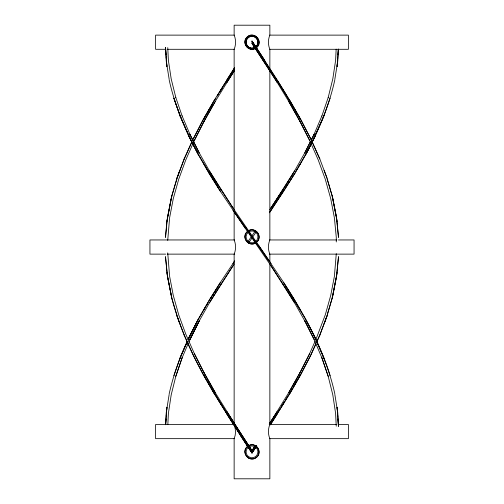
<?xml version="1.0" encoding="UTF-8"?>
<svg xmlns="http://www.w3.org/2000/svg" width="504" height="504" viewBox="0 0 504 504"><rect width="100%" height="100%" fill="white"/><g stroke="black" fill="none" stroke-linecap="round" stroke-linejoin="round"><path stroke-width="0.76" d="M336.275 253.669L334.391 276.299L330.706 295.514L325.319 314.748L316.039 339.135M336.275 241.964L336.275 237.283L334.429 218.068L330.706 198.563L325.225 179.059L318.188 159.825L309.588 140.314M167.845 424.614L168.399 413.324L171.209 394.783L175.827 376.242L182.146 357.701L175.726 376.513M336.155 49.165L335.607 60.455L332.791 78.996L328.18 97.537M165.602 424.507L166.232 412.732L169.111 394.783M338.398 49.272L337.768 61.047L334.883 78.996M165.602 424.727L166.887 407.232L166.673 410.376M338.398 49.052L337.113 66.547L337.327 63.403M165.703 424.507L166.081 419.007M166.295 415.869L166.566 411.944M337.434 61.835L337.705 57.91M337.919 54.772L338.297 49.272M165.501 237.579L167.435 217.482L171.259 197.977L176.879 178.466L184.275 158.691M319.725 335.387L327.121 315.611L332.741 296.1L336.565 276.595L338.493 256.498M165.501 236.993L166.887 221.432L171.108 199.313M327.342 314.294L332.174 298.248L336.565 276.009L338.493 257.084M166.887 221.432L171.826 195.829L176.879 179.059M332.174 298.248L337.113 272.645M171.259 198.563L171.826 195.829M169.111 394.191C173.067 376.179 179.273 358.697 187.148 342.033M334.883 79.588C330.8 98.381 324.116 116.537 315.901 133.9M321.854 116.078L328.28 97.266M173.855 375.65L180.426 356.838L187.255 341.151M330.151 98.129L323.574 116.941L315.504 135.482L311.989 142.349M179.846 170.226L176.879 178.466L184.187 158.962L191.822 141.964M324.154 323.851L327.121 315.611L319.813 335.116L316.909 341.567M182.051 357.972L188.118 343.709M188.723 342.285L199.212 320.891L189.806 339.664L199.105 321.124L209.576 302.583M314.061 134.347L321.949 115.807M187.879 339.721L197.99 319.757M194.412 140.314L185.812 159.825L178.775 179.059L173.294 198.563L169.609 217.778L167.725 240.408M309.582 353.764L315.12 341.221M179.846 358.565L187.148 342.103M188.414 339.242L196.825 322.661M312.272 141.593L324.154 115.214M184.187 158.962L191.822 142.04M192.452 140.572L203.2 119.675M188.414 339.161L197.921 320.027L208.259 302.135M313.362 139.551L315.586 134.618M316.663 342.084L319.813 335.116M311 354.621L315.945 343.715L310.918 354.898L300.8 374.403M304.788 152.888L310.71 141.07M311.315 139.841L314.194 134.114L311.441 139.608M310.407 141.668L304.895 152.655L294.424 171.196M204.309 120.809L194.292 140.547L204.208 121.042L215.189 101.537L234.36 70.503M299.691 373.269L309.708 353.531L299.792 373.036L288.811 392.54L269.224 424.223M188.628 338.064L198.103 319.523L208.776 300.983L220.418 282.442M311.207 143.854L306.01 154.022L311.283 143.722M311.9 142.493L315.372 135.715L311.863 142.582M311.157 143.955L305.897 154.255L295.224 172.796L283.582 191.337M311.006 144.138L306.079 153.752L295.741 171.643M312.064 142.078L315.586 135.211M193.202 138.947L203.307 119.435L214.49 99.931M310.798 355.131L300.699 374.642L289.504 394.147M306.079 153.159L311.176 143.634M204.076 121.225L215.189 101.537M288.811 392.54L299.924 372.853M203.44 119.259L214.597 99.748L234.543 67.889M300.567 374.819L289.403 394.33L270.257 424.935M217.684 95.319L218.421 94.053M285.579 400.025L286.316 398.759M287.053 397.492L287.79 396.22M203.786 119.02L212.474 104.196M215.239 99.483L216.027 98.135M217.211 96.113L218.396 94.09M285.604 399.987L288.761 394.594M289.554 393.246L290.342 391.904M291.526 389.882L292.314 388.534M293.108 387.185L300.214 375.058M219.196 92.761L226.435 80.93M277.565 413.148L284.804 401.316M203.786 309.897L205.815 306.608M206.627 305.292L207.843 303.32M210.678 298.714L211.901 296.743M212.707 295.426L213.52 294.109M214.736 292.137L215.951 290.165M216.764 288.849L217.98 286.877M221.004 284.042L209.462 302.765L233.069 265.684M282.996 189.737L294.538 171.013L270.932 208.095L283.185 189.441L269.747 209.866M286.02 186.902L287.236 184.93M288.049 183.613L289.264 181.642M290.48 179.67L291.293 178.353M292.099 177.036L293.322 175.064M296.157 170.459L297.373 168.487M298.185 167.171L300.214 163.882M208.895 300.8L220.506 282.259L234.631 261.047M295.105 172.979L271.183 210.061M233.837 69.772L234.656 68.468M222.548 87.507L219.208 92.761L220.916 90.109M223.801 85.541L225.055 83.57M228.81 77.66L229.641 76.35M278.945 410.508L280.199 408.536M281.452 406.571L284.791 401.316L283.084 403.969M234.303 70.617L226.844 82.322L234.328 70.547M269.672 423.53L277.156 411.755L269.697 423.461M226.668 80.13L234.599 67.775M221.76 88.792L222.611 87.469M278.838 410.577L279.688 409.254M281.389 406.608L282.24 405.285M270.654 424.349L277.332 413.948M204.309 373.269L194.292 353.531L204.208 373.036L215.189 392.54L239.318 431.38L226.844 411.755L252 450.734L254.967 446.223L252 450.734L252 453.001L226.668 413.948M252 450.771L239.28 431.266L252 450.771L254.98 446.21M256.693 445.813L252 452.964L239.236 433.49L252 452.964L256.681 445.851M252 452.964L256.681 445.826M220.821 284.338L234.253 263.913M283.399 191.633L269.369 212.732M232.942 263.567L234.688 261.015M269.312 212.77L271.058 210.212M247.804 241.832L251.338 236.716M252.221 235.437L254.867 231.601M249.133 242.178L251.779 238.342M252.662 237.063L256.196 231.947M257.015 47.218C263.731 41.038 253.166 30.479 246.985 37.201C240.849 42.771 249.329 53.052 255.963 48.082M246.985 231.878C240.849 237.453 249.329 247.729 255.963 242.764M257.015 241.901C263.151 236.326 254.671 226.05 248.037 231.015M246.985 446.859C240.849 452.428 249.329 462.704 255.963 457.739C263.031 453.461 256.738 441.781 249.272 445.328M255.282 47.174C260.801 43.949 256.857 34.826 250.816 36.376C244.264 37.359 244.799 47.798 251.401 48.132M254.287 47.704L252.599 48.132M234.297 35.123L155.61 35.123L155.61 49.297L165.841 49.297M269.703 35.123L348.39 35.123L348.39 49.297L269.703 49.297M167.41 49.297L234.297 49.297M234.631 239.954L149.94 239.954L149.94 254.129L165.64 254.129M269.369 239.954L336.811 239.954M338.379 239.954L354.06 239.954L354.06 254.129L269.275 254.129M167.215 254.129L234.725 254.129M233.509 424.481L155.61 424.481L155.61 438.656L234.297 438.656M269.703 424.481L336.59 424.481M338.159 424.481L348.39 424.481L348.39 438.656L269.703 438.656M235.072 212.556L268.928 261.223M258.42 245.064L283.494 282.259L295.105 300.8M245.58 228.715L220.506 191.52L208.895 172.979M271.058 263.567L233.006 207.982M232.942 210.212L270.994 265.797M245.517 227.323L258.483 246.456M220.815 189.441L233.069 208.095L209.462 171.013L221.004 189.737M283.179 284.338L270.932 265.684L294.538 302.765L282.996 284.042M239.154 433.339L214.597 394.33L203.433 374.819M300.214 119.02L285.207 93.416L264.928 61.425M203.786 375.058L218.793 400.661L239.072 432.652M268.928 67.813L289.636 101.027M264.682 62.698L277.156 82.322L252 43.306L252 41.076L277.408 80.243L289.403 99.748L300.56 119.259M214.364 393.051L235.072 426.264M283.582 282.442C302.457 311.655 319.75 342.298 330.145 375.65M220.418 191.337L208.776 172.796L198.103 154.255L188.628 135.715M285.207 285.56L306.079 320.027L315.586 338.568L306.079 320.62M197.921 153.159L188.414 135.211L197.921 153.752L218.793 188.219M277.565 80.93L285.207 93.416M218.793 400.661L226.435 413.148M277.074 82.209L288.811 101.537L299.792 121.042L309.708 140.547L299.691 120.809M295.369 301.487L300.214 309.897M203.786 163.882L208.631 172.292M289.51 99.931L300.693 119.435L310.798 138.947M214.496 394.147L203.301 374.642L193.202 355.131M288.811 101.537L299.924 121.225M294.424 302.583L304.895 321.124M209.576 171.196L199.105 152.655L189.806 134.114L199.212 152.888M204.076 372.853L215.189 392.54M300.8 119.675L310.924 139.18L319.813 158.962L311 139.457M203.2 374.403C190.084 350.23 178.737 324.935 171.826 298.248L167.435 276.595L165.507 257.084M197.99 154.022L188.496 135.482L180.426 116.941L173.949 98.4M314.194 339.664L304.788 320.891L314.061 339.431L321.949 357.972M193.001 354.621L184.187 335.116M324.154 358.565L313.362 334.228C322.434 353.468 330.454 373.332 334.889 394.191M179.846 115.214L190.638 139.551C181.572 120.311 173.546 100.447 169.117 79.588M194.418 353.764L185.812 334.253L178.775 315.019L173.294 295.514L169.609 276.299L167.725 252.888M182.051 115.807L189.939 134.347M319.725 158.691L327.121 178.466L332.741 197.977L336.565 217.482L338.499 236.993M184.275 335.387L176.879 315.611L179.846 323.851M324.154 170.226L327.02 178.196M234.347 425.029L234.587 425.697M173.849 98.129L180.331 116.67M328.274 376.513L321.854 357.701L328.173 376.242L332.791 394.783L335.601 413.324L336.237 426.164M175.72 97.266L182.146 116.078M327.121 179.059L332.174 195.829L336.565 218.068L338.499 237.579M165.507 256.498L167.435 276.009L171.826 298.248L176.879 315.019M234.858 426.56L235.607 431.569L235.135 435.532L234.139 438.656L234.139 478.8L269.861 478.8L269.861 438.656C267.945 434.171 267.945 428.967 269.861 424.481L269.861 263.548M175.82 97.537L171.209 78.996L168.393 60.455L167.763 47.615M332.174 195.829L337.113 221.432M166.887 272.645L171.826 298.248M334.889 394.783L337.768 412.732L338.486 426.075M169.117 78.996L166.232 61.047L165.514 47.704M337.756 416.657L337.113 407.232L338.486 426.245M337.919 419.007L338.404 426.075M165.596 47.704L166.081 54.772M166.244 57.122L166.887 66.547L165.514 47.534M269.861 68.909L269.861 49.297C267.945 44.812 267.945 39.608 269.861 35.123L269.861 25.2L234.139 25.2L234.139 35.123C236.055 39.608 236.055 44.812 234.139 49.297L234.139 210.137M269.861 70.484L269.861 239.954C267.945 244.44 267.945 249.637 269.861 254.129L269.861 261.979M234.139 211.705L234.139 239.954C236.055 244.44 236.055 249.637 234.139 254.129L234.139 423.694M264.764 60.587L252 41.114L264.764 60.587M264.764 62.849L252 43.344L264.72 62.811M249.02 47.363A5.954 5.954 0 0 0 257.954 42.21A5.954 5.954 0 0 0 249.026 37.057A5.954 5.954 0 0 0 249.02 47.363M248.459 48.346A7.088 7.088 0 0 0 259.087 42.21A7.088 7.088 0 0 0 248.459 36.074A7.088 7.088 0 0 0 248.459 48.346M247.792 241.101A5.954 5.954 0 0 0 257.752 238.43A5.954 5.954 0 0 0 250.457 231.141A5.954 5.954 0 0 0 247.792 241.101M248.459 243.029A7.088 7.088 0 0 0 259.087 236.893A7.088 7.088 0 0 0 248.459 230.75A7.088 7.088 0 0 0 248.459 243.029M249.026 457.021A5.954 5.954 0 0 0 257.954 451.868A5.954 5.954 0 0 0 249.026 446.714A5.954 5.954 0 0 0 249.026 457.021M248.459 458.004A7.088 7.088 0 0 0 259.087 451.868A7.088 7.088 0 0 0 248.459 445.731A7.088 7.088 0 0 0 248.459 458.004"/></g></svg>
